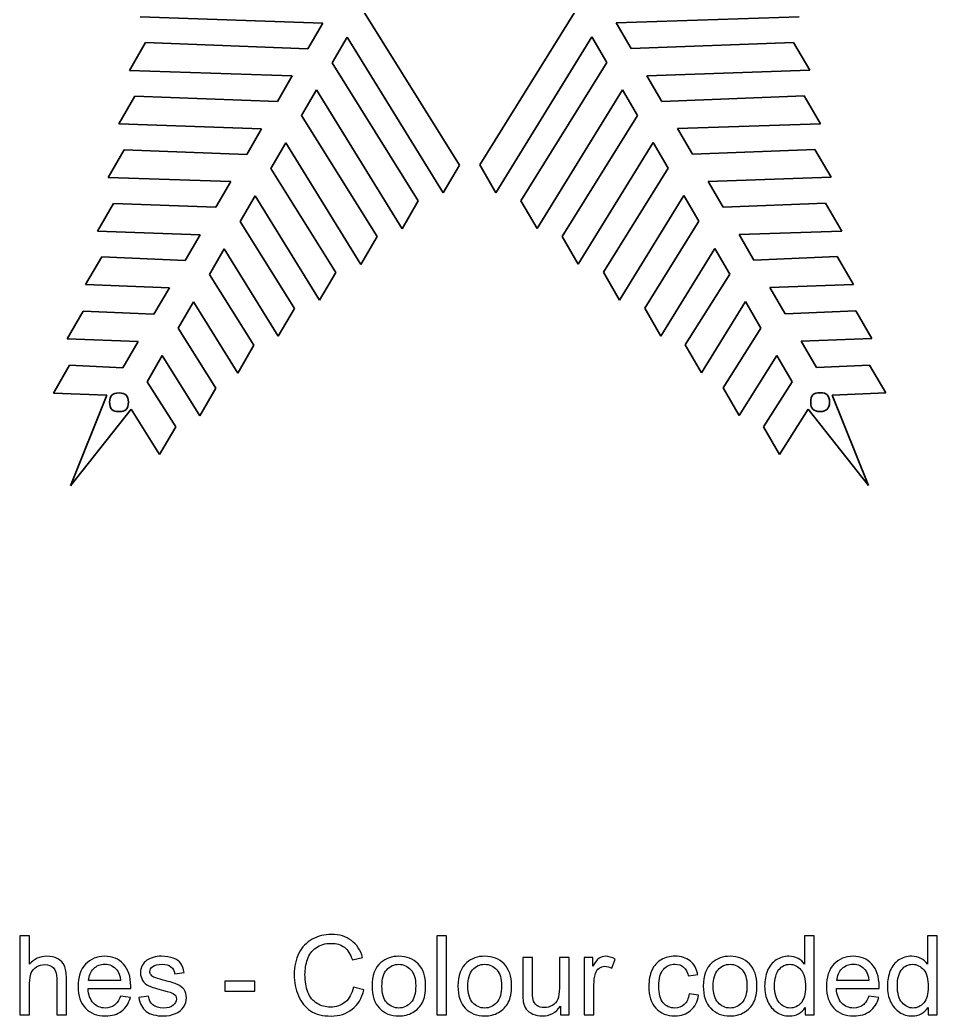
# Model space of a CAD drawing. Header units: centimetres. Extents: x -208 to 206, y -104 to 104.
# Drawn here: x 10.52 to 23.65, y 41.08 to 55.34 of the extents above; entities that cross this region are included whole.
import ezdxf

# ---------------------------------------------------------------- set-up
doc = ezdxf.new("R2010")
doc.units = ezdxf.units.CM
doc.header["$MEASUREMENT"] = 0
doc.layers.add('#Layer 1', color=7, linetype='Continuous')

msp = doc.modelspace()

# ---------------------------------------------------------------- linework, layer by layer
at = {"layer": '#Layer 1', "color": 3, "lineweight": 35}
for points in [[(18.48154, 55.4833), (18.48154, 55.4833), (17.09969, 53.26458), (17.09969, 53.26458)], [(14.85319, 55.29536), (14.85319, 55.29536), (12.23463, 55.38384), (12.23463, 55.38384)], [(15.42529, 55.48061), (15.42529, 55.48061), (16.80714, 53.26189), (16.80714, 53.26189)], [(19.05364, 55.29805), (19.05364, 55.29805), (21.6722, 55.38653), (21.6722, 55.38653)], [(14.85319, 55.29536), (14.85319, 55.29536), (14.63994, 54.928), (14.63994, 54.928)], [(14.85319, 55.29536), (14.85319, 55.29536), (14.63994, 54.928), (14.63994, 54.928)], [(19.05364, 55.29805), (19.05364, 55.29805), (19.26689, 54.93069), (19.26689, 54.93069)], [(19.05364, 55.29805), (19.05364, 55.29805), (19.26689, 54.93069), (19.26689, 54.93069)], [(15.20062, 55.09354), (15.20062, 55.09354), (14.98737, 54.72618), (14.98737, 54.72618)], [(15.20062, 55.09354), (15.20062, 55.09354), (14.98737, 54.72618), (14.98737, 54.72618)], [(15.20062, 55.09354), (15.20062, 55.09354), (16.57598, 52.86362), (16.57598, 52.86362)], [(18.70622, 55.09645), (18.70622, 55.09645), (17.33086, 52.86631), (17.33086, 52.86631)], [(18.70622, 55.09645), (18.70622, 55.09645), (18.91946, 54.72909), (18.91946, 54.72909)], [(18.70622, 55.09645), (18.70622, 55.09645), (18.91946, 54.72909), (18.91946, 54.72909)], [(12.08254, 54.61844), (12.08254, 54.61844), (12.3137, 55.01671), (12.3137, 55.01671)], [(14.63994, 54.928), (14.63994, 54.928), (12.3137, 55.01671), (12.3137, 55.01671)], [(19.26689, 54.93069), (19.26689, 54.93069), (21.59313, 55.01962), (21.59313, 55.01962)], [(21.8243, 54.62135), (21.8243, 54.62135), (21.59313, 55.01962), (21.59313, 55.01962)], [(14.98737, 54.72618), (14.98737, 54.72618), (16.21825, 52.75028), (16.21825, 52.75028)], [(18.91946, 54.72909), (18.91946, 54.72909), (17.68858, 52.75296), (17.68858, 52.75296)], [(14.4146, 54.53981), (14.4146, 54.53981), (12.08254, 54.61844), (12.08254, 54.61844)], [(14.4146, 54.53981), (14.4146, 54.53981), (14.20135, 54.17245), (14.20135, 54.17245)], [(14.4146, 54.53981), (14.4146, 54.53981), (14.20135, 54.17245), (14.20135, 54.17245)], [(19.49223, 54.5425), (19.49223, 54.5425), (21.8243, 54.62135), (21.8243, 54.62135)], [(19.49223, 54.5425), (19.49223, 54.5425), (19.70548, 54.17514), (19.70548, 54.17514)], [(19.49223, 54.5425), (19.49223, 54.5425), (19.70548, 54.17514), (19.70548, 54.17514)], [(19.14481, 54.3409), (19.14481, 54.3409), (17.91975, 52.35469), (17.91975, 52.35469)], [(19.14481, 54.3409), (19.14481, 54.3409), (19.35806, 53.97354), (19.35806, 53.97354)], [(19.14481, 54.3409), (19.14481, 54.3409), (19.35806, 53.97354), (19.35806, 53.97354)], [(11.93022, 53.85213), (11.93022, 53.85213), (12.16138, 54.2504), (12.16138, 54.2504)], [(14.20135, 54.17245), (14.20135, 54.17245), (12.16138, 54.2504), (12.16138, 54.2504)], [(14.76202, 54.33799), (14.76202, 54.33799), (14.54878, 53.97085), (14.54878, 53.97085)], [(14.76202, 54.33799), (14.76202, 54.33799), (14.54878, 53.97085), (14.54878, 53.97085)], [(14.76202, 54.33799), (14.76202, 54.33799), (15.98708, 52.352), (15.98708, 52.352)], [(19.70548, 54.17514), (19.70548, 54.17514), (21.74545, 54.25309), (21.74545, 54.25309)], [(21.97662, 53.85482), (21.97662, 53.85482), (21.74545, 54.25309), (21.74545, 54.25309)], [(14.54878, 53.97085), (14.54878, 53.97085), (15.62823, 52.23799), (15.62823, 52.23799)], [(19.35806, 53.97354), (19.35806, 53.97354), (18.2786, 52.24068), (18.2786, 52.24068)], [(13.97534, 53.78292), (13.97534, 53.78292), (11.93022, 53.85213), (11.93022, 53.85213)], [(13.97534, 53.78292), (13.97534, 53.78292), (13.76209, 53.41556), (13.76209, 53.41556)], [(19.9315, 53.78583), (19.9315, 53.78583), (21.97662, 53.85482), (21.97662, 53.85482)], [(19.9315, 53.78583), (19.9315, 53.78583), (20.14474, 53.41824), (20.14474, 53.41824)], [(14.32276, 53.58132), (14.32276, 53.58132), (14.10951, 53.21396), (14.10951, 53.21396)], [(14.32276, 53.58132), (14.32276, 53.58132), (15.39684, 51.83972), (15.39684, 51.83972)], [(19.58407, 53.584), (19.58407, 53.584), (18.50999, 51.8424), (18.50999, 51.8424)], [(19.58407, 53.584), (19.58407, 53.584), (19.79732, 53.21664), (19.79732, 53.21664)], [(20.14452, 53.41869), (20.14452, 53.41869), (21.89799, 53.48567), (21.89799, 53.48567)], [(22.12916, 53.0874), (22.12916, 53.0874), (21.89799, 53.48567), (21.89799, 53.48567)], [(11.77767, 53.08471), (11.77767, 53.08471), (12.00884, 53.48298), (12.00884, 53.48298)], [(13.76231, 53.416), (13.76231, 53.416), (12.00884, 53.48298), (12.00884, 53.48298)], [(14.10974, 53.2144), (14.10974, 53.2144), (15.03732, 51.72503), (15.03732, 51.72503)], [(16.57598, 52.86362), (16.57598, 52.86362), (16.80714, 53.26189), (16.80714, 53.26189)], [(17.33086, 52.86631), (17.33086, 52.86631), (17.09969, 53.26458), (17.09969, 53.26458)], [(19.7971, 53.21709), (19.7971, 53.21709), (18.86951, 51.72772), (18.86951, 51.72772)], [(13.53473, 53.02535), (13.53473, 53.02535), (11.77767, 53.08471), (11.77767, 53.08471)], [(20.3721, 53.02804), (20.3721, 53.02804), (22.12916, 53.0874), (22.12916, 53.0874)], [(13.53473, 53.02535), (13.53473, 53.02535), (13.32148, 52.65799), (13.32148, 52.65799)], [(20.3721, 53.02804), (20.3721, 53.02804), (20.58535, 52.66068), (20.58535, 52.66068)], [(13.88327, 52.82308), (13.88327, 52.82308), (13.67002, 52.45572), (13.67002, 52.45572)], [(13.88327, 52.82308), (13.88327, 52.82308), (14.80615, 51.32676), (14.80615, 51.32676)], [(20.02356, 52.82576), (20.02356, 52.82576), (19.10068, 51.32944), (19.10068, 51.32944)], [(20.02356, 52.82576), (20.02356, 52.82576), (20.23681, 52.4584), (20.23681, 52.4584)], [(11.6249, 52.31572), (11.6249, 52.31572), (11.85607, 52.71399), (11.85607, 52.71399)], [(13.3226, 52.65799), (13.3226, 52.65799), (11.85607, 52.71399), (11.85607, 52.71399)], [(15.98708, 52.352), (15.98708, 52.352), (16.21825, 52.75028), (16.21825, 52.75028)], [(17.91975, 52.35469), (17.91975, 52.35469), (17.68858, 52.75296), (17.68858, 52.75296)], [(20.58423, 52.66068), (20.58423, 52.66068), (22.05076, 52.71668), (22.05076, 52.71668)], [(22.28193, 52.3184), (22.28193, 52.3184), (22.05076, 52.71668), (22.05076, 52.71668)], [(13.66935, 52.45661), (13.66935, 52.45661), (14.44551, 51.21095), (14.44551, 51.21095)], [(20.23748, 52.45952), (20.23748, 52.45952), (19.46132, 51.21364), (19.46132, 51.21364)], [(13.09502, 52.26599), (13.09502, 52.26599), (11.6249, 52.31572), (11.6249, 52.31572)], [(12.88289, 51.89863), (12.88289, 51.89863), (13.09502, 52.26599), (13.09502, 52.26599)], [(15.39684, 51.83972), (15.39684, 51.83972), (15.62823, 52.23799), (15.62823, 52.23799)], [(18.50999, 51.8424), (18.50999, 51.8424), (18.2786, 52.24068), (18.2786, 52.24068)], [(20.81182, 52.2689), (20.81182, 52.2689), (22.28193, 52.3184), (22.28193, 52.3184)], [(21.02394, 51.90132), (21.02394, 51.90132), (20.81182, 52.2689), (20.81182, 52.2689)], [(13.2283, 51.69815), (13.2283, 51.69815), (13.44199, 52.06461), (13.44199, 52.06461)], [(13.44199, 52.06461), (13.44199, 52.06461), (14.21412, 50.81268), (14.21412, 50.81268)], [(20.46484, 52.0673), (20.46484, 52.0673), (19.69271, 50.81536), (19.69271, 50.81536)], [(20.67854, 51.70084), (20.67854, 51.70084), (20.46484, 52.0673), (20.46484, 52.0673)], [(11.45444, 51.55053), (11.45444, 51.55053), (11.6883, 51.9497), (11.6883, 51.9497)], [(11.6883, 51.9497), (11.6883, 51.9497), (12.88289, 51.89863), (12.88289, 51.89863)], [(22.21854, 51.95239), (22.21854, 51.95239), (21.02394, 51.90132), (21.02394, 51.90132)], [(22.45239, 51.55322), (22.45239, 51.55322), (22.21854, 51.95239), (22.21854, 51.95239)], [(13.8649, 50.68612), (13.8649, 50.68612), (13.2283, 51.69815), (13.2283, 51.69815)], [(14.80615, 51.32676), (14.80615, 51.32676), (15.03732, 51.72503), (15.03732, 51.72503)], [(19.10068, 51.32944), (19.10068, 51.32944), (18.86951, 51.72772), (18.86951, 51.72772)], [(20.04193, 50.68903), (20.04193, 50.68903), (20.67854, 51.70084), (20.67854, 51.70084)], [(12.65508, 51.50685), (12.65508, 51.50685), (11.45444, 51.55053), (11.45444, 51.55053)], [(12.43444, 51.12941), (12.43444, 51.12941), (12.65508, 51.50685), (12.65508, 51.50685)], [(21.25175, 51.50954), (21.25175, 51.50954), (22.45239, 51.55322), (22.45239, 51.55322)], [(21.47239, 51.1321), (21.47239, 51.1321), (21.25175, 51.50954), (21.25175, 51.50954)], [(12.78254, 50.92736), (12.78254, 50.92736), (13.00094, 51.30615), (13.00094, 51.30615)], [(13.00094, 51.30615), (13.00094, 51.30615), (13.63418, 50.28516), (13.63418, 50.28516)], [(14.21412, 50.81268), (14.21412, 50.81268), (14.44551, 51.21095), (14.44551, 51.21095)], [(19.69271, 50.81536), (19.69271, 50.81536), (19.46132, 51.21364), (19.46132, 51.21364)], [(20.9059, 51.30884), (20.9059, 51.30884), (20.27265, 50.28784), (20.27265, 50.28784)], [(21.1243, 50.93005), (21.1243, 50.93005), (20.9059, 51.30884), (20.9059, 51.30884)], [(11.19191, 50.77594), (11.19191, 50.77594), (11.42241, 51.17197), (11.42241, 51.17197)], [(11.42241, 51.17197), (11.42241, 51.17197), (12.43444, 51.12941), (12.43444, 51.12941)], [(22.48442, 51.17466), (22.48442, 51.17466), (21.47239, 51.1321), (21.47239, 51.1321)], [(22.71492, 50.77863), (22.71492, 50.77863), (22.48442, 51.17466), (22.48442, 51.17466)], [(13.32148, 50.06944), (13.32148, 50.06944), (12.78254, 50.92736), (12.78254, 50.92736)], [(20.58535, 50.07213), (20.58535, 50.07213), (21.1243, 50.93005), (21.1243, 50.93005)], [(12.2073, 50.73652), (12.2073, 50.73652), (11.19191, 50.77594), (11.19191, 50.77594)], [(21.69953, 50.7392), (21.69953, 50.7392), (22.71492, 50.77863), (22.71492, 50.77863)], [(11.98778, 50.35975), (11.98778, 50.35975), (12.2073, 50.73652), (12.2073, 50.73652)], [(13.63418, 50.28516), (13.63418, 50.28516), (13.8649, 50.68612), (13.8649, 50.68612)], [(20.27265, 50.28784), (20.27265, 50.28784), (20.04193, 50.68903), (20.04193, 50.68903)], [(21.91905, 50.36244), (21.91905, 50.36244), (21.69953, 50.7392), (21.69953, 50.7392)], [(12.33566, 50.1577), (12.33566, 50.1577), (12.55406, 50.53536), (12.55406, 50.53536)], [(12.55406, 50.53536), (12.55406, 50.53536), (13.09188, 49.67296), (13.09188, 49.67296)], [(21.35278, 50.53805), (21.35278, 50.53805), (20.81495, 49.67565), (20.81495, 49.67565)], [(21.57118, 50.16061), (21.57118, 50.16061), (21.35278, 50.53805), (21.35278, 50.53805)], [(10.99479, 49.99911), (10.99479, 49.99911), (11.22574, 50.39671), (11.22574, 50.39671)], [(11.22574, 50.39671), (11.22574, 50.39671), (11.98778, 50.35975), (11.98778, 50.35975)], [(22.6811, 50.3994), (22.6811, 50.3994), (21.91905, 50.36244), (21.91905, 50.36244)], [(22.91182, 50.0018), (22.91182, 50.0018), (22.6811, 50.3994), (22.6811, 50.3994)], [(12.7458, 49.51437), (12.7458, 49.51437), (12.33566, 50.1577), (12.33566, 50.1577)], [(13.09188, 49.67296), (13.09188, 49.67296), (13.32148, 50.06944), (13.32148, 50.06944)], [(20.81495, 49.67565), (20.81495, 49.67565), (20.58535, 50.07213), (20.58535, 50.07213)], [(21.16103, 49.51706), (21.16103, 49.51706), (21.57118, 50.16061), (21.57118, 50.16061)], [(11.76065, 49.96685), (11.76065, 49.96685), (10.99479, 49.99911), (10.99479, 49.99911)], [(11.2403, 48.67146), (11.2403, 48.67146), (11.76065, 49.96685), (11.76065, 49.96685)], [(22.14618, 49.96954), (22.14618, 49.96954), (22.91182, 50.0018), (22.91182, 50.0018)], [(22.66654, 48.67415), (22.66654, 48.67415), (22.14618, 49.96954), (22.14618, 49.96954)], [(11.2403, 48.67146), (11.2403, 48.67146), (12.10718, 49.7657), (12.10718, 49.7657)], [(12.10718, 49.7657), (12.10718, 49.7657), (12.51508, 49.11677), (12.51508, 49.11677)], [(21.79966, 49.76839), (21.79966, 49.76839), (21.39175, 49.11946), (21.39175, 49.11946)], [(22.66654, 48.67415), (22.66654, 48.67415), (21.79966, 49.76839), (21.79966, 49.76839)], [(12.51508, 49.11677), (12.51508, 49.11677), (12.7458, 49.51437), (12.7458, 49.51437)], [(21.39175, 49.11946), (21.39175, 49.11946), (21.16103, 49.51706), (21.16103, 49.51706)]]:
    msp.add_open_spline(points, degree=3, dxfattribs=at)
for points in [[(12.06798, 49.86628), (12.06798, 49.96103), (12.02878, 50.00023), (11.93402, 50.00023), (11.93402, 50.00023), (11.83927, 50.00023), (11.80007, 49.96103), (11.80007, 49.86628), (11.80007, 49.86628), (11.80007, 49.77152), (11.83927, 49.73232), (11.93402, 49.73232), (11.93402, 49.73232), (12.02878, 49.73232), (12.06798, 49.77152), (12.06798, 49.86628)], [(22.10698, 49.86896), (22.10698, 49.96372), (22.06756, 50.00292), (21.97281, 50.00292), (21.97281, 50.00292), (21.87806, 50.00292), (21.83886, 49.96372), (21.83886, 49.86896), (21.83886, 49.86896), (21.83886, 49.77421), (21.87806, 49.73501), (21.97281, 49.73501), (21.97281, 49.73501), (22.06756, 49.73501), (22.10698, 49.77421), (22.10698, 49.86896)]]:
    msp.add_open_spline(points, degree=3, knots=[0, 0, 0, 0, 0.2, 0.2, 0.2, 0.2, 0.4, 0.4, 0.4, 0.4, 0.6, 0.6, 0.6, 0.6, 1, 1, 1, 1], dxfattribs=at)
at = {"layer": '#Layer 1', "color": 8}
for points, knots in [([(10.51517, 41.09748), (10.51517, 41.09748), (10.51517, 42.22899), (10.51517, 42.22899), (10.51517, 42.22899), (10.51517, 42.22899), (10.65424, 42.22899), (10.65424, 42.22899), (10.65424, 42.22899), (10.65424, 42.22899), (10.65424, 41.82179), (10.65424, 41.82179), (10.65424, 41.82179), (10.71877, 41.89739), (10.80016, 41.93505), (10.89866, 41.93505), (10.89866, 41.93505), (10.95898, 41.93505), (11.01139, 41.9232), (11.05617, 41.89923), (11.05617, 41.89923), (11.10068, 41.87526), (11.13255, 41.84234), (11.15178, 41.8002), (11.15178, 41.8002), (11.171, 41.75805), (11.18049, 41.69668), (11.18049, 41.61662), (11.18049, 41.61662), (11.18049, 41.61662), (11.18049, 41.09748), (11.18049, 41.09748), (11.18049, 41.09748), (11.18049, 41.09748), (11.04142, 41.09748), (11.04142, 41.09748), (11.04142, 41.09748), (11.04142, 41.09748), (11.04142, 41.61609), (11.04142, 41.61609), (11.04142, 41.61609), (11.04142, 41.68536), (11.0264, 41.73593), (10.99664, 41.76754), (10.99664, 41.76754), (10.96662, 41.79914), (10.92447, 41.81495), (10.86969, 41.81495), (10.86969, 41.81495), (10.82886, 41.81495), (10.79041, 41.80441), (10.75433, 41.78308), (10.75433, 41.78308), (10.71824, 41.76174), (10.69269, 41.73277), (10.67715, 41.69616), (10.67715, 41.69616), (10.66188, 41.65981), (10.65424, 41.6095), (10.65424, 41.54524), (10.65424, 41.54524), (10.65424, 41.54524), (10.65424, 41.09748), (10.65424, 41.09748), (10.65424, 41.09748), (10.65424, 41.09748), (10.51517, 41.09748), (10.51517, 41.09748)], [0, 0, 0, 0, 0.05555556, 0.05555556, 0.05555556, 0.05555556, 0.11111111, 0.11111111, 0.11111111, 0.11111111, 0.16666667, 0.16666667, 0.16666667, 0.16666667, 0.22222222, 0.22222222, 0.22222222, 0.22222222, 0.27777778, 0.27777778, 0.27777778, 0.27777778, 0.33333333, 0.33333333, 0.33333333, 0.33333333, 0.38888889, 0.38888889, 0.38888889, 0.38888889, 0.44444444, 0.44444444, 0.44444444, 0.44444444, 0.5, 0.5, 0.5, 0.5, 0.55555556, 0.55555556, 0.55555556, 0.55555556, 0.61111111, 0.61111111, 0.61111111, 0.61111111, 0.66666667, 0.66666667, 0.66666667, 0.66666667, 0.72222222, 0.72222222, 0.72222222, 0.72222222, 0.77777778, 0.77777778, 0.77777778, 0.77777778, 0.83333333, 0.83333333, 0.83333333, 0.83333333, 0.88888889, 0.88888889, 0.88888889, 0.88888889, 1, 1, 1, 1]), ([(15.29091, 41.4944), (15.29091, 41.4944), (15.44104, 41.45648), (15.44104, 41.45648), (15.44104, 41.45648), (15.4097, 41.33347), (15.35333, 41.23997), (15.27194, 41.17544), (15.27194, 41.17544), (15.19056, 41.11091), (15.091, 41.07852), (14.97326, 41.07852), (14.97326, 41.07852), (14.85158, 41.07852), (14.75255, 41.10327), (14.67616, 41.15305), (14.67616, 41.15305), (14.59978, 41.20257), (14.54184, 41.27448), (14.50206, 41.3685), (14.50206, 41.3685), (14.46229, 41.4628), (14.44228, 41.56367), (14.44228, 41.67166), (14.44228, 41.67166), (14.44228, 41.7894), (14.46466, 41.89212), (14.5097, 41.97983), (14.5097, 41.97983), (14.55474, 42.06753), (14.61875, 42.13417), (14.70171, 42.17974), (14.70171, 42.17974), (14.78468, 42.2253), (14.87607, 42.24795), (14.97563, 42.24795), (14.97563, 42.24795), (15.08889, 42.24795), (15.18397, 42.21924), (15.26088, 42.16156), (15.26088, 42.16156), (15.33805, 42.10388), (15.39178, 42.02302), (15.42207, 41.91872), (15.42207, 41.91872), (15.42207, 41.91872), (15.2751, 41.88395), (15.2751, 41.88395), (15.2751, 41.88395), (15.24903, 41.96613), (15.21084, 42.02618), (15.16106, 42.06358), (15.16106, 42.06358), (15.11128, 42.10125), (15.04859, 42.11995), (14.973, 42.11995), (14.973, 42.11995), (14.88635, 42.11995), (14.81365, 42.09914), (14.75544, 42.05752), (14.75544, 42.05752), (14.69723, 42.01591), (14.65615, 41.95981), (14.6327, 41.88975), (14.6327, 41.88975), (14.609, 41.81942), (14.59715, 41.74699), (14.59715, 41.67245), (14.59715, 41.67245), (14.59715, 41.57632), (14.61111, 41.4923), (14.63903, 41.42066), (14.63903, 41.42066), (14.66694, 41.34875), (14.7104, 41.29528), (14.7694, 41.25973), (14.7694, 41.25973), (14.8284, 41.22417), (14.89214, 41.20652), (14.96088, 41.20652), (14.96088, 41.20652), (15.04464, 41.20652), (15.11523, 41.23075), (15.17317, 41.27895), (15.17317, 41.27895), (15.23112, 41.32742), (15.27036, 41.39906), (15.29091, 41.4944)], [0, 0, 0, 0, 0.04347826, 0.04347826, 0.04347826, 0.04347826, 0.08695652, 0.08695652, 0.08695652, 0.08695652, 0.13043478, 0.13043478, 0.13043478, 0.13043478, 0.17391304, 0.17391304, 0.17391304, 0.17391304, 0.2173913, 0.2173913, 0.2173913, 0.2173913, 0.26086957, 0.26086957, 0.26086957, 0.26086957, 0.30434783, 0.30434783, 0.30434783, 0.30434783, 0.34782609, 0.34782609, 0.34782609, 0.34782609, 0.39130435, 0.39130435, 0.39130435, 0.39130435, 0.43478261, 0.43478261, 0.43478261, 0.43478261, 0.47826087, 0.47826087, 0.47826087, 0.47826087, 0.52173913, 0.52173913, 0.52173913, 0.52173913, 0.56521739, 0.56521739, 0.56521739, 0.56521739, 0.60869565, 0.60869565, 0.60869565, 0.60869565, 0.65217391, 0.65217391, 0.65217391, 0.65217391, 0.69565217, 0.69565217, 0.69565217, 0.69565217, 0.73913043, 0.73913043, 0.73913043, 0.73913043, 0.7826087, 0.7826087, 0.7826087, 0.7826087, 0.82608696, 0.82608696, 0.82608696, 0.82608696, 0.86956522, 0.86956522, 0.86956522, 0.86956522, 0.91304348, 0.91304348, 0.91304348, 0.91304348, 1, 1, 1, 1]), ([(16.48457, 41.09748), (16.48457, 41.09748), (16.48457, 42.22899), (16.48457, 42.22899), (16.48457, 42.22899), (16.48457, 42.22899), (16.62364, 42.22899), (16.62364, 42.22899), (16.62364, 42.22899), (16.62364, 42.22899), (16.62364, 41.09748), (16.62364, 41.09748), (16.62364, 41.09748), (16.62364, 41.09748), (16.48457, 41.09748), (16.48457, 41.09748)], [0, 0, 0, 0, 0.2, 0.2, 0.2, 0.2, 0.4, 0.4, 0.4, 0.4, 0.6, 0.6, 0.6, 0.6, 1, 1, 1, 1]), ([(21.76047, 41.09748), (21.76047, 41.09748), (21.76047, 41.20152), (21.76047, 41.20152), (21.76047, 41.20152), (21.70858, 41.12066), (21.6322, 41.0801), (21.53132, 41.0801), (21.53132, 41.0801), (21.466, 41.0801), (21.40595, 41.09801), (21.35143, 41.13409), (21.35143, 41.13409), (21.29664, 41.16991), (21.25424, 41.22022), (21.22395, 41.28448), (21.22395, 41.28448), (21.19392, 41.34901), (21.17891, 41.42303), (21.17891, 41.50678), (21.17891, 41.50678), (21.17891, 41.58843), (21.19261, 41.66244), (21.21974, 41.72908), (21.21974, 41.72908), (21.24713, 41.79545), (21.28795, 41.84655), (21.34247, 41.88185), (21.34247, 41.88185), (21.39673, 41.9174), (21.45784, 41.93505), (21.525, 41.93505), (21.525, 41.93505), (21.57452, 41.93505), (21.6185, 41.92451), (21.65696, 41.90371), (21.65696, 41.90371), (21.69541, 41.8829), (21.72675, 41.85551), (21.75099, 41.82206), (21.75099, 41.82206), (21.75099, 41.82206), (21.75099, 42.22899), (21.75099, 42.22899), (21.75099, 42.22899), (21.75099, 42.22899), (21.89005, 42.22899), (21.89005, 42.22899), (21.89005, 42.22899), (21.89005, 42.22899), (21.89005, 41.09748), (21.89005, 41.09748), (21.89005, 41.09748), (21.89005, 41.09748), (21.76047, 41.09748), (21.76047, 41.09748)], [0, 0, 0, 0, 0.06666667, 0.06666667, 0.06666667, 0.06666667, 0.13333333, 0.13333333, 0.13333333, 0.13333333, 0.2, 0.2, 0.2, 0.2, 0.26666667, 0.26666667, 0.26666667, 0.26666667, 0.33333333, 0.33333333, 0.33333333, 0.33333333, 0.4, 0.4, 0.4, 0.4, 0.46666667, 0.46666667, 0.46666667, 0.46666667, 0.53333333, 0.53333333, 0.53333333, 0.53333333, 0.6, 0.6, 0.6, 0.6, 0.66666667, 0.66666667, 0.66666667, 0.66666667, 0.73333333, 0.73333333, 0.73333333, 0.73333333, 0.8, 0.8, 0.8, 0.8, 0.86666667, 0.86666667, 0.86666667, 0.86666667, 1, 1, 1, 1]), ([(23.51831, 41.09748), (23.51831, 41.09748), (23.51831, 41.20152), (23.51831, 41.20152), (23.51831, 41.20152), (23.46642, 41.12066), (23.39004, 41.0801), (23.28916, 41.0801), (23.28916, 41.0801), (23.22384, 41.0801), (23.16379, 41.09801), (23.10927, 41.13409), (23.10927, 41.13409), (23.05448, 41.16991), (23.01208, 41.22022), (22.98179, 41.28448), (22.98179, 41.28448), (22.95176, 41.34901), (22.93675, 41.42303), (22.93675, 41.50678), (22.93675, 41.50678), (22.93675, 41.58843), (22.95045, 41.66244), (22.97758, 41.72908), (22.97758, 41.72908), (23.00497, 41.79545), (23.04579, 41.84655), (23.10031, 41.88185), (23.10031, 41.88185), (23.15457, 41.9174), (23.21568, 41.93505), (23.28284, 41.93505), (23.28284, 41.93505), (23.33236, 41.93505), (23.37634, 41.92451), (23.4148, 41.90371), (23.4148, 41.90371), (23.45325, 41.8829), (23.48459, 41.85551), (23.50883, 41.82206), (23.50883, 41.82206), (23.50883, 41.82206), (23.50883, 42.22899), (23.50883, 42.22899), (23.50883, 42.22899), (23.50883, 42.22899), (23.64789, 42.22899), (23.64789, 42.22899), (23.64789, 42.22899), (23.64789, 42.22899), (23.64789, 41.09748), (23.64789, 41.09748), (23.64789, 41.09748), (23.64789, 41.09748), (23.51831, 41.09748), (23.51831, 41.09748)], [0, 0, 0, 0, 0.06666667, 0.06666667, 0.06666667, 0.06666667, 0.13333333, 0.13333333, 0.13333333, 0.13333333, 0.2, 0.2, 0.2, 0.2, 0.26666667, 0.26666667, 0.26666667, 0.26666667, 0.33333333, 0.33333333, 0.33333333, 0.33333333, 0.4, 0.4, 0.4, 0.4, 0.46666667, 0.46666667, 0.46666667, 0.46666667, 0.53333333, 0.53333333, 0.53333333, 0.53333333, 0.6, 0.6, 0.6, 0.6, 0.66666667, 0.66666667, 0.66666667, 0.66666667, 0.73333333, 0.73333333, 0.73333333, 0.73333333, 0.8, 0.8, 0.8, 0.8, 0.86666667, 0.86666667, 0.86666667, 0.86666667, 1, 1, 1, 1]), ([(11.95352, 41.36297), (11.95352, 41.36297), (12.09733, 41.34401), (12.09733, 41.34401), (12.09733, 41.34401), (12.07495, 41.26052), (12.03307, 41.19546), (11.97196, 41.14937), (11.97196, 41.14937), (11.91086, 41.10327), (11.83289, 41.0801), (11.73781, 41.0801), (11.73781, 41.0801), (11.61823, 41.0801), (11.52341, 41.11697), (11.45335, 41.19072), (11.45335, 41.19072), (11.38329, 41.2642), (11.34826, 41.36771), (11.34826, 41.50073), (11.34826, 41.50073), (11.34826, 41.63821), (11.38356, 41.74515), (11.45441, 41.821), (11.45441, 41.821), (11.52526, 41.89712), (11.61718, 41.93505), (11.73017, 41.93505), (11.73017, 41.93505), (11.83948, 41.93505), (11.92877, 41.89791), (11.99804, 41.82337), (11.99804, 41.82337), (12.06731, 41.74884), (12.10207, 41.64401), (12.10207, 41.50889), (12.10207, 41.50889), (12.10207, 41.50073), (12.10181, 41.48835), (12.10128, 41.47202), (12.10128, 41.47202), (12.10128, 41.47202), (11.49049, 41.47202), (11.49049, 41.47202), (11.49049, 41.47202), (11.49576, 41.3822), (11.52104, 41.31319), (11.56687, 41.26552), (11.56687, 41.26552), (11.61244, 41.21785), (11.66959, 41.19388), (11.73781, 41.19388), (11.73781, 41.19388), (11.78864, 41.19388), (11.8321, 41.20731), (11.86792, 41.23418), (11.86792, 41.23418), (11.90401, 41.26104), (11.93245, 41.30398), (11.95352, 41.36297)], [0, 0, 0, 0, 0.0625, 0.0625, 0.0625, 0.0625, 0.125, 0.125, 0.125, 0.125, 0.1875, 0.1875, 0.1875, 0.1875, 0.25, 0.25, 0.25, 0.25, 0.3125, 0.3125, 0.3125, 0.3125, 0.375, 0.375, 0.375, 0.375, 0.4375, 0.4375, 0.4375, 0.4375, 0.5, 0.5, 0.5, 0.5, 0.5625, 0.5625, 0.5625, 0.5625, 0.625, 0.625, 0.625, 0.625, 0.6875, 0.6875, 0.6875, 0.6875, 0.75, 0.75, 0.75, 0.75, 0.8125, 0.8125, 0.8125, 0.8125, 0.875, 0.875, 0.875, 0.875, 1, 1, 1, 1]), ([(12.2177, 41.34243), (12.2177, 41.34243), (12.35519, 41.36455), (12.35519, 41.36455), (12.35519, 41.36455), (12.36283, 41.30951), (12.38442, 41.26736), (12.41972, 41.23787), (12.41972, 41.23787), (12.45501, 41.20863), (12.50453, 41.19388), (12.56774, 41.19388), (12.56774, 41.19388), (12.63174, 41.19388), (12.67915, 41.20679), (12.71023, 41.23286), (12.71023, 41.23286), (12.74105, 41.25867), (12.75659, 41.28923), (12.75659, 41.32426), (12.75659, 41.32426), (12.75659, 41.3556), (12.74263, 41.38036), (12.71497, 41.39827), (12.71497, 41.39827), (12.69548, 41.41065), (12.64807, 41.42619), (12.57275, 41.44541), (12.57275, 41.44541), (12.47108, 41.47096), (12.40075, 41.49309), (12.36125, 41.51179), (12.36125, 41.51179), (12.322, 41.53075), (12.29224, 41.55656), (12.27196, 41.58975), (12.27196, 41.58975), (12.25168, 41.62267), (12.2414, 41.65928), (12.2414, 41.69932), (12.2414, 41.69932), (12.2414, 41.73593), (12.24983, 41.76964), (12.26643, 41.80072), (12.26643, 41.80072), (12.28328, 41.8318), (12.30593, 41.85761), (12.33464, 41.87816), (12.33464, 41.87816), (12.35624, 41.89396), (12.38574, 41.90739), (12.42288, 41.91846), (12.42288, 41.91846), (12.46028, 41.92952), (12.50005, 41.93505), (12.54272, 41.93505), (12.54272, 41.93505), (12.60699, 41.93505), (12.66335, 41.92583), (12.71181, 41.90713), (12.71181, 41.90713), (12.76054, 41.88869), (12.79636, 41.86341), (12.81954, 41.8318), (12.81954, 41.8318), (12.84245, 41.79993), (12.85852, 41.75753), (12.86721, 41.70432), (12.86721, 41.70432), (12.86721, 41.70432), (12.7313, 41.68536), (12.7313, 41.68536), (12.7313, 41.68536), (12.72525, 41.72803), (12.70734, 41.76148), (12.67784, 41.78545), (12.67784, 41.78545), (12.64834, 41.80941), (12.60672, 41.82127), (12.55273, 41.82127), (12.55273, 41.82127), (12.48925, 41.82127), (12.44369, 41.81073), (12.41656, 41.78966), (12.41656, 41.78966), (12.38943, 41.76859), (12.37573, 41.74383), (12.37573, 41.71565), (12.37573, 41.71565), (12.37573, 41.69774), (12.38126, 41.68141), (12.39259, 41.66692), (12.39259, 41.66692), (12.40391, 41.65217), (12.42156, 41.63979), (12.44579, 41.63005), (12.44579, 41.63005), (12.45975, 41.62478), (12.50031, 41.61293), (12.56827, 41.59449), (12.56827, 41.59449), (12.66625, 41.56842), (12.73473, 41.54682), (12.77371, 41.53022), (12.77371, 41.53022), (12.81269, 41.51363), (12.84324, 41.48914), (12.86537, 41.45753), (12.86537, 41.45753), (12.88776, 41.42566), (12.89882, 41.38615), (12.89882, 41.33874), (12.89882, 41.33874), (12.89882, 41.29265), (12.88539, 41.24919), (12.85826, 41.20837), (12.85826, 41.20837), (12.83113, 41.16754), (12.79215, 41.13593), (12.74131, 41.11355), (12.74131, 41.11355), (12.69022, 41.09116), (12.63253, 41.0801), (12.56827, 41.0801), (12.56827, 41.0801), (12.46186, 41.0801), (12.38047, 41.10222), (12.32463, 41.14621), (12.32463, 41.14621), (12.2688, 41.19046), (12.23324, 41.25578), (12.2177, 41.34243)], [0, 0, 0, 0, 0.02941176, 0.02941176, 0.02941176, 0.02941176, 0.05882353, 0.05882353, 0.05882353, 0.05882353, 0.08823529, 0.08823529, 0.08823529, 0.08823529, 0.11764706, 0.11764706, 0.11764706, 0.11764706, 0.14705882, 0.14705882, 0.14705882, 0.14705882, 0.17647059, 0.17647059, 0.17647059, 0.17647059, 0.20588235, 0.20588235, 0.20588235, 0.20588235, 0.23529412, 0.23529412, 0.23529412, 0.23529412, 0.26470588, 0.26470588, 0.26470588, 0.26470588, 0.29411765, 0.29411765, 0.29411765, 0.29411765, 0.32352941, 0.32352941, 0.32352941, 0.32352941, 0.35294118, 0.35294118, 0.35294118, 0.35294118, 0.38235294, 0.38235294, 0.38235294, 0.38235294, 0.41176471, 0.41176471, 0.41176471, 0.41176471, 0.44117647, 0.44117647, 0.44117647, 0.44117647, 0.47058824, 0.47058824, 0.47058824, 0.47058824, 0.5, 0.5, 0.5, 0.5, 0.52941176, 0.52941176, 0.52941176, 0.52941176, 0.55882353, 0.55882353, 0.55882353, 0.55882353, 0.58823529, 0.58823529, 0.58823529, 0.58823529, 0.61764706, 0.61764706, 0.61764706, 0.61764706, 0.64705882, 0.64705882, 0.64705882, 0.64705882, 0.67647059, 0.67647059, 0.67647059, 0.67647059, 0.70588235, 0.70588235, 0.70588235, 0.70588235, 0.73529412, 0.73529412, 0.73529412, 0.73529412, 0.76470588, 0.76470588, 0.76470588, 0.76470588, 0.79411765, 0.79411765, 0.79411765, 0.79411765, 0.82352941, 0.82352941, 0.82352941, 0.82352941, 0.85294118, 0.85294118, 0.85294118, 0.85294118, 0.88235294, 0.88235294, 0.88235294, 0.88235294, 0.91176471, 0.91176471, 0.91176471, 0.91176471, 0.94117647, 0.94117647, 0.94117647, 0.94117647, 1, 1, 1, 1]), ([(15.55666, 41.50757), (15.55666, 41.65902), (15.5988, 41.77122), (15.68335, 41.84418), (15.68335, 41.84418), (15.75367, 41.90476), (15.8398, 41.93505), (15.94121, 41.93505), (15.94121, 41.93505), (16.05367, 41.93505), (16.14586, 41.89818), (16.2175, 41.82443), (16.2175, 41.82443), (16.28888, 41.75094), (16.3247, 41.64901), (16.3247, 41.51916), (16.3247, 41.51916), (16.3247, 41.41381), (16.30889, 41.3311), (16.27729, 41.27079), (16.27729, 41.27079), (16.24568, 41.21047), (16.19959, 41.16359), (16.13901, 41.13014), (16.13901, 41.13014), (16.07869, 41.09669), (16.01258, 41.0801), (15.94121, 41.0801), (15.94121, 41.0801), (15.82637, 41.0801), (15.73366, 41.11671), (15.66281, 41.19019), (15.66281, 41.19019), (15.59195, 41.26368), (15.55666, 41.36956), (15.55666, 41.50757)], [0, 0, 0, 0, 0.1, 0.1, 0.1, 0.1, 0.2, 0.2, 0.2, 0.2, 0.3, 0.3, 0.3, 0.3, 0.4, 0.4, 0.4, 0.4, 0.5, 0.5, 0.5, 0.5, 0.6, 0.6, 0.6, 0.6, 0.7, 0.7, 0.7, 0.7, 0.8, 0.8, 0.8, 0.8, 1, 1, 1, 1]), ([(16.78667, 41.50757), (16.78667, 41.65902), (16.82881, 41.77122), (16.91336, 41.84418), (16.91336, 41.84418), (16.98368, 41.90476), (17.06981, 41.93505), (17.17122, 41.93505), (17.17122, 41.93505), (17.28368, 41.93505), (17.37587, 41.89818), (17.44751, 41.82443), (17.44751, 41.82443), (17.51889, 41.75094), (17.55471, 41.64901), (17.55471, 41.51916), (17.55471, 41.51916), (17.55471, 41.41381), (17.5389, 41.3311), (17.5073, 41.27079), (17.5073, 41.27079), (17.47569, 41.21047), (17.4296, 41.16359), (17.36902, 41.13014), (17.36902, 41.13014), (17.3087, 41.09669), (17.24259, 41.0801), (17.17122, 41.0801), (17.17122, 41.0801), (17.05638, 41.0801), (16.96367, 41.11671), (16.89282, 41.19019), (16.89282, 41.19019), (16.82196, 41.26368), (16.78667, 41.36956), (16.78667, 41.50757)], [0, 0, 0, 0, 0.1, 0.1, 0.1, 0.1, 0.2, 0.2, 0.2, 0.2, 0.3, 0.3, 0.3, 0.3, 0.4, 0.4, 0.4, 0.4, 0.5, 0.5, 0.5, 0.5, 0.6, 0.6, 0.6, 0.6, 0.7, 0.7, 0.7, 0.7, 0.8, 0.8, 0.8, 0.8, 1, 1, 1, 1]), ([(18.59508, 41.09748), (18.59508, 41.09748), (18.59508, 41.91767), (18.59508, 41.91767), (18.59508, 41.91767), (18.59508, 41.91767), (18.71993, 41.91767), (18.71993, 41.91767), (18.71993, 41.91767), (18.71993, 41.91767), (18.71993, 41.79203), (18.71993, 41.79203), (18.71993, 41.79203), (18.7518, 41.85024), (18.7813, 41.88869), (18.80842, 41.90713), (18.80842, 41.90713), (18.83555, 41.92583), (18.86532, 41.93505), (18.89771, 41.93505), (18.89771, 41.93505), (18.94459, 41.93505), (18.99227, 41.9203), (19.04073, 41.89106), (19.04073, 41.89106), (19.04073, 41.89106), (18.99121, 41.76279), (18.99121, 41.76279), (18.99121, 41.76279), (18.9575, 41.78176), (18.92379, 41.79124), (18.89007, 41.79124), (18.89007, 41.79124), (18.85978, 41.79124), (18.83266, 41.78202), (18.80869, 41.76385), (18.80869, 41.76385), (18.78472, 41.74567), (18.7676, 41.72039), (18.75733, 41.68799), (18.75733, 41.68799), (18.74179, 41.63874), (18.73415, 41.58475), (18.73415, 41.52601), (18.73415, 41.52601), (18.73415, 41.52601), (18.73415, 41.09748), (18.73415, 41.09748), (18.73415, 41.09748), (18.73415, 41.09748), (18.59508, 41.09748), (18.59508, 41.09748)], [0, 0, 0, 0, 0.07142857, 0.07142857, 0.07142857, 0.07142857, 0.14285714, 0.14285714, 0.14285714, 0.14285714, 0.21428571, 0.21428571, 0.21428571, 0.21428571, 0.28571429, 0.28571429, 0.28571429, 0.28571429, 0.35714286, 0.35714286, 0.35714286, 0.35714286, 0.42857143, 0.42857143, 0.42857143, 0.42857143, 0.5, 0.5, 0.5, 0.5, 0.57142857, 0.57142857, 0.57142857, 0.57142857, 0.64285714, 0.64285714, 0.64285714, 0.64285714, 0.71428571, 0.71428571, 0.71428571, 0.71428571, 0.78571429, 0.78571429, 0.78571429, 0.78571429, 0.85714286, 0.85714286, 0.85714286, 0.85714286, 1, 1, 1, 1]), ([(20.09771, 41.39774), (20.09771, 41.39774), (20.23362, 41.37878), (20.23362, 41.37878), (20.23362, 41.37878), (20.2186, 41.28527), (20.18068, 41.21232), (20.11931, 41.15938), (20.11931, 41.15938), (20.05794, 41.10644), (19.98235, 41.0801), (19.89306, 41.0801), (19.89306, 41.0801), (19.78112, 41.0801), (19.69104, 41.11671), (19.62309, 41.18993), (19.62309, 41.18993), (19.55487, 41.26315), (19.52089, 41.36798), (19.52089, 41.50441), (19.52089, 41.50441), (19.52089, 41.59291), (19.53564, 41.67008), (19.56488, 41.73646), (19.56488, 41.73646), (19.59411, 41.80257), (19.63863, 41.85235), (19.69868, 41.88527), (19.69868, 41.88527), (19.75847, 41.91846), (19.82352, 41.93505), (19.89411, 41.93505), (19.89411, 41.93505), (19.98287, 41.93505), (20.05583, 41.91266), (20.1122, 41.86762), (20.1122, 41.86762), (20.16882, 41.82258), (20.20517, 41.75858), (20.22097, 41.67588), (20.22097, 41.67588), (20.22097, 41.67588), (20.08665, 41.65533), (20.08665, 41.65533), (20.08665, 41.65533), (20.07374, 41.71038), (20.05109, 41.75173), (20.01817, 41.77965), (20.01817, 41.77965), (19.98551, 41.80731), (19.946, 41.82127), (19.89964, 41.82127), (19.89964, 41.82127), (19.82958, 41.82127), (19.77269, 41.79624), (19.7287, 41.7462), (19.7287, 41.7462), (19.68498, 41.69589), (19.66312, 41.61688), (19.66312, 41.50836), (19.66312, 41.50836), (19.66312, 41.39827), (19.68419, 41.31846), (19.72633, 41.26868), (19.72633, 41.26868), (19.76874, 41.2189), (19.82379, 41.19388), (19.89148, 41.19388), (19.89148, 41.19388), (19.94626, 41.19388), (19.99183, 41.21047), (20.02818, 41.24392), (20.02818, 41.24392), (20.06479, 41.27711), (20.08796, 41.32847), (20.09771, 41.39774)], [0, 0, 0, 0, 0.05, 0.05, 0.05, 0.05, 0.1, 0.1, 0.1, 0.1, 0.15, 0.15, 0.15, 0.15, 0.2, 0.2, 0.2, 0.2, 0.25, 0.25, 0.25, 0.25, 0.3, 0.3, 0.3, 0.3, 0.35, 0.35, 0.35, 0.35, 0.4, 0.4, 0.4, 0.4, 0.45, 0.45, 0.45, 0.45, 0.5, 0.5, 0.5, 0.5, 0.55, 0.55, 0.55, 0.55, 0.6, 0.6, 0.6, 0.6, 0.65, 0.65, 0.65, 0.65, 0.7, 0.7, 0.7, 0.7, 0.75, 0.75, 0.75, 0.75, 0.8, 0.8, 0.8, 0.8, 0.85, 0.85, 0.85, 0.85, 0.9, 0.9, 0.9, 0.9, 1, 1, 1, 1]), ([(20.29999, 41.50757), (20.29999, 41.65902), (20.34213, 41.77122), (20.42668, 41.84418), (20.42668, 41.84418), (20.497, 41.90476), (20.58313, 41.93505), (20.68454, 41.93505), (20.68454, 41.93505), (20.797, 41.93505), (20.88919, 41.89818), (20.96083, 41.82443), (20.96083, 41.82443), (21.03221, 41.75094), (21.06803, 41.64901), (21.06803, 41.51916), (21.06803, 41.51916), (21.06803, 41.41381), (21.05222, 41.3311), (21.02062, 41.27079), (21.02062, 41.27079), (20.98901, 41.21047), (20.94292, 41.16359), (20.88234, 41.13014), (20.88234, 41.13014), (20.82202, 41.09669), (20.75591, 41.0801), (20.68454, 41.0801), (20.68454, 41.0801), (20.5697, 41.0801), (20.47699, 41.11671), (20.40614, 41.19019), (20.40614, 41.19019), (20.33528, 41.26368), (20.29999, 41.36956), (20.29999, 41.50757)], [0, 0, 0, 0, 0.1, 0.1, 0.1, 0.1, 0.2, 0.2, 0.2, 0.2, 0.3, 0.3, 0.3, 0.3, 0.4, 0.4, 0.4, 0.4, 0.5, 0.5, 0.5, 0.5, 0.6, 0.6, 0.6, 0.6, 0.7, 0.7, 0.7, 0.7, 0.8, 0.8, 0.8, 0.8, 1, 1, 1, 1]), ([(22.66941, 41.36297), (22.66941, 41.36297), (22.81322, 41.34401), (22.81322, 41.34401), (22.81322, 41.34401), (22.79084, 41.26052), (22.74896, 41.19546), (22.68785, 41.14937), (22.68785, 41.14937), (22.62675, 41.10327), (22.54878, 41.0801), (22.4537, 41.0801), (22.4537, 41.0801), (22.33412, 41.0801), (22.2393, 41.11697), (22.16924, 41.19072), (22.16924, 41.19072), (22.09918, 41.2642), (22.06415, 41.36771), (22.06415, 41.50073), (22.06415, 41.50073), (22.06415, 41.63821), (22.09945, 41.74515), (22.1703, 41.821), (22.1703, 41.821), (22.24115, 41.89712), (22.33307, 41.93505), (22.44606, 41.93505), (22.44606, 41.93505), (22.55537, 41.93505), (22.64466, 41.89791), (22.71393, 41.82337), (22.71393, 41.82337), (22.7832, 41.74884), (22.81796, 41.64401), (22.81796, 41.50889), (22.81796, 41.50889), (22.81796, 41.50073), (22.8177, 41.48835), (22.81717, 41.47202), (22.81717, 41.47202), (22.81717, 41.47202), (22.20638, 41.47202), (22.20638, 41.47202), (22.20638, 41.47202), (22.21165, 41.3822), (22.23693, 41.31319), (22.28276, 41.26552), (22.28276, 41.26552), (22.32833, 41.21785), (22.38548, 41.19388), (22.4537, 41.19388), (22.4537, 41.19388), (22.50453, 41.19388), (22.54799, 41.20731), (22.58381, 41.23418), (22.58381, 41.23418), (22.6199, 41.26104), (22.64834, 41.30398), (22.66941, 41.36297)], [0, 0, 0, 0, 0.0625, 0.0625, 0.0625, 0.0625, 0.125, 0.125, 0.125, 0.125, 0.1875, 0.1875, 0.1875, 0.1875, 0.25, 0.25, 0.25, 0.25, 0.3125, 0.3125, 0.3125, 0.3125, 0.375, 0.375, 0.375, 0.375, 0.4375, 0.4375, 0.4375, 0.4375, 0.5, 0.5, 0.5, 0.5, 0.5625, 0.5625, 0.5625, 0.5625, 0.625, 0.625, 0.625, 0.625, 0.6875, 0.6875, 0.6875, 0.6875, 0.75, 0.75, 0.75, 0.75, 0.8125, 0.8125, 0.8125, 0.8125, 0.875, 0.875, 0.875, 0.875, 1, 1, 1, 1]), ([(11.49839, 41.5858), (11.49839, 41.5858), (11.9551, 41.5858), (11.9551, 41.5858), (11.9551, 41.5858), (11.94905, 41.65481), (11.9314, 41.70643), (11.90269, 41.74093), (11.90269, 41.74093), (11.85871, 41.7944), (11.80129, 41.82127), (11.73096, 41.82127), (11.73096, 41.82127), (11.66722, 41.82127), (11.61376, 41.79993), (11.5703, 41.75726), (11.5703, 41.75726), (11.5271, 41.71459), (11.50313, 41.65744), (11.49839, 41.5858)], [0, 0, 0, 0, 0.16666667, 0.16666667, 0.16666667, 0.16666667, 0.33333333, 0.33333333, 0.33333333, 0.33333333, 0.5, 0.5, 0.5, 0.5, 0.66666667, 0.66666667, 0.66666667, 0.66666667, 1, 1, 1, 1]), ([(15.69889, 41.50731), (15.69889, 41.40248), (15.7218, 41.32399), (15.76763, 41.27211), (15.76763, 41.27211), (15.81373, 41.21995), (15.87141, 41.19388), (15.94121, 41.19388), (15.94121, 41.19388), (16.01021, 41.19388), (16.06763, 41.21995), (16.11372, 41.27237), (16.11372, 41.27237), (16.15955, 41.32478), (16.18247, 41.40459), (16.18247, 41.51179), (16.18247, 41.51179), (16.18247, 41.61293), (16.15929, 41.68957), (16.1132, 41.74146), (16.1132, 41.74146), (16.0671, 41.79361), (16.00969, 41.81969), (15.94121, 41.81969), (15.94121, 41.81969), (15.87141, 41.81969), (15.81373, 41.79387), (15.76763, 41.74199), (15.76763, 41.74199), (15.7218, 41.6901), (15.69889, 41.61187), (15.69889, 41.50731)], [0, 0, 0, 0, 0.11111111, 0.11111111, 0.11111111, 0.11111111, 0.22222222, 0.22222222, 0.22222222, 0.22222222, 0.33333333, 0.33333333, 0.33333333, 0.33333333, 0.44444444, 0.44444444, 0.44444444, 0.44444444, 0.55555556, 0.55555556, 0.55555556, 0.55555556, 0.66666667, 0.66666667, 0.66666667, 0.66666667, 0.77777778, 0.77777778, 0.77777778, 0.77777778, 1, 1, 1, 1]), ([(16.9289, 41.50731), (16.9289, 41.40248), (16.95181, 41.32399), (16.99764, 41.27211), (16.99764, 41.27211), (17.04374, 41.21995), (17.10142, 41.19388), (17.17122, 41.19388), (17.17122, 41.19388), (17.24022, 41.19388), (17.29764, 41.21995), (17.34373, 41.27237), (17.34373, 41.27237), (17.38956, 41.32478), (17.41248, 41.40459), (17.41248, 41.51179), (17.41248, 41.51179), (17.41248, 41.61293), (17.3893, 41.68957), (17.34321, 41.74146), (17.34321, 41.74146), (17.29711, 41.79361), (17.2397, 41.81969), (17.17122, 41.81969), (17.17122, 41.81969), (17.10142, 41.81969), (17.04374, 41.79387), (16.99764, 41.74199), (16.99764, 41.74199), (16.95181, 41.6901), (16.9289, 41.61187), (16.9289, 41.50731)], [0, 0, 0, 0, 0.11111111, 0.11111111, 0.11111111, 0.11111111, 0.22222222, 0.22222222, 0.22222222, 0.22222222, 0.33333333, 0.33333333, 0.33333333, 0.33333333, 0.44444444, 0.44444444, 0.44444444, 0.44444444, 0.55555556, 0.55555556, 0.55555556, 0.55555556, 0.66666667, 0.66666667, 0.66666667, 0.66666667, 0.77777778, 0.77777778, 0.77777778, 0.77777778, 1, 1, 1, 1]), ([(18.25347, 41.09748), (18.25347, 41.09748), (18.25347, 41.21943), (18.25347, 41.21943), (18.25347, 41.21943), (18.18973, 41.12645), (18.10334, 41.0801), (17.99403, 41.0801), (17.99403, 41.0801), (17.94583, 41.0801), (17.90079, 41.08932), (17.85892, 41.10775), (17.85892, 41.10775), (17.81704, 41.12645), (17.78596, 41.14963), (17.76568, 41.17755), (17.76568, 41.17755), (17.7454, 41.20573), (17.73117, 41.23997), (17.72301, 41.28053), (17.72301, 41.28053), (17.71748, 41.30793), (17.71458, 41.35112), (17.71458, 41.41012), (17.71458, 41.41012), (17.71458, 41.41012), (17.71458, 41.91767), (17.71458, 41.91767), (17.71458, 41.91767), (17.71458, 41.91767), (17.85365, 41.91767), (17.85365, 41.91767), (17.85365, 41.91767), (17.85365, 41.91767), (17.85365, 41.46385), (17.85365, 41.46385), (17.85365, 41.46385), (17.85365, 41.39142), (17.85655, 41.34243), (17.86208, 41.31741), (17.86208, 41.31741), (17.87077, 41.2808), (17.88921, 41.25235), (17.91765, 41.23154), (17.91765, 41.23154), (17.94583, 41.21074), (17.9806, 41.2002), (18.02222, 41.2002), (18.02222, 41.2002), (18.06383, 41.2002), (18.10281, 41.21074), (18.13916, 41.23207), (18.13916, 41.23207), (18.17551, 41.2534), (18.20132, 41.28264), (18.2166, 41.31925), (18.2166, 41.31925), (18.23161, 41.35586), (18.23925, 41.40933), (18.23925, 41.47913), (18.23925, 41.47913), (18.23925, 41.47913), (18.23925, 41.91767), (18.23925, 41.91767), (18.23925, 41.91767), (18.23925, 41.91767), (18.37831, 41.91767), (18.37831, 41.91767), (18.37831, 41.91767), (18.37831, 41.91767), (18.37831, 41.09748), (18.37831, 41.09748), (18.37831, 41.09748), (18.37831, 41.09748), (18.25347, 41.09748), (18.25347, 41.09748)], [0, 0, 0, 0, 0.05, 0.05, 0.05, 0.05, 0.1, 0.1, 0.1, 0.1, 0.15, 0.15, 0.15, 0.15, 0.2, 0.2, 0.2, 0.2, 0.25, 0.25, 0.25, 0.25, 0.3, 0.3, 0.3, 0.3, 0.35, 0.35, 0.35, 0.35, 0.4, 0.4, 0.4, 0.4, 0.45, 0.45, 0.45, 0.45, 0.5, 0.5, 0.5, 0.5, 0.55, 0.55, 0.55, 0.55, 0.6, 0.6, 0.6, 0.6, 0.65, 0.65, 0.65, 0.65, 0.7, 0.7, 0.7, 0.7, 0.75, 0.75, 0.75, 0.75, 0.8, 0.8, 0.8, 0.8, 0.85, 0.85, 0.85, 0.85, 0.9, 0.9, 0.9, 0.9, 1, 1, 1, 1]), ([(20.44222, 41.50731), (20.44222, 41.40248), (20.46513, 41.32399), (20.51096, 41.27211), (20.51096, 41.27211), (20.55706, 41.21995), (20.61474, 41.19388), (20.68454, 41.19388), (20.68454, 41.19388), (20.75354, 41.19388), (20.81096, 41.21995), (20.85705, 41.27237), (20.85705, 41.27237), (20.90288, 41.32478), (20.9258, 41.40459), (20.9258, 41.51179), (20.9258, 41.51179), (20.9258, 41.61293), (20.90262, 41.68957), (20.85653, 41.74146), (20.85653, 41.74146), (20.81043, 41.79361), (20.75302, 41.81969), (20.68454, 41.81969), (20.68454, 41.81969), (20.61474, 41.81969), (20.55706, 41.79387), (20.51096, 41.74199), (20.51096, 41.74199), (20.46513, 41.6901), (20.44222, 41.61187), (20.44222, 41.50731)], [0, 0, 0, 0, 0.11111111, 0.11111111, 0.11111111, 0.11111111, 0.22222222, 0.22222222, 0.22222222, 0.22222222, 0.33333333, 0.33333333, 0.33333333, 0.33333333, 0.44444444, 0.44444444, 0.44444444, 0.44444444, 0.55555556, 0.55555556, 0.55555556, 0.55555556, 0.66666667, 0.66666667, 0.66666667, 0.66666667, 0.77777778, 0.77777778, 0.77777778, 0.77777778, 1, 1, 1, 1]), ([(21.32114, 41.50652), (21.32114, 41.40169), (21.34326, 41.32347), (21.38778, 41.27158), (21.38778, 41.27158), (21.43203, 41.21969), (21.48444, 41.19388), (21.54475, 41.19388), (21.54475, 41.19388), (21.6056, 41.19388), (21.65722, 41.21864), (21.69989, 41.26815), (21.69989, 41.26815), (21.74229, 41.31767), (21.76363, 41.39326), (21.76363, 41.49493), (21.76363, 41.49493), (21.76363, 41.60661), (21.74203, 41.68878), (21.69857, 41.7412), (21.69857, 41.7412), (21.65538, 41.79361), (21.60191, 41.81969), (21.53843, 41.81969), (21.53843, 41.81969), (21.47654, 41.81969), (21.42491, 41.79466), (21.3833, 41.74436), (21.3833, 41.74436), (21.34195, 41.69405), (21.32114, 41.61477), (21.32114, 41.50652)], [0, 0, 0, 0, 0.11111111, 0.11111111, 0.11111111, 0.11111111, 0.22222222, 0.22222222, 0.22222222, 0.22222222, 0.33333333, 0.33333333, 0.33333333, 0.33333333, 0.44444444, 0.44444444, 0.44444444, 0.44444444, 0.55555556, 0.55555556, 0.55555556, 0.55555556, 0.66666667, 0.66666667, 0.66666667, 0.66666667, 0.77777778, 0.77777778, 0.77777778, 0.77777778, 1, 1, 1, 1]), ([(22.21428, 41.5858), (22.21428, 41.5858), (22.67099, 41.5858), (22.67099, 41.5858), (22.67099, 41.5858), (22.66494, 41.65481), (22.64729, 41.70643), (22.61858, 41.74093), (22.61858, 41.74093), (22.5746, 41.7944), (22.51718, 41.82127), (22.44685, 41.82127), (22.44685, 41.82127), (22.38311, 41.82127), (22.32965, 41.79993), (22.28619, 41.75726), (22.28619, 41.75726), (22.24299, 41.71459), (22.21902, 41.65744), (22.21428, 41.5858)], [0, 0, 0, 0, 0.16666667, 0.16666667, 0.16666667, 0.16666667, 0.33333333, 0.33333333, 0.33333333, 0.33333333, 0.5, 0.5, 0.5, 0.5, 0.66666667, 0.66666667, 0.66666667, 0.66666667, 1, 1, 1, 1]), ([(23.07898, 41.50652), (23.07898, 41.40169), (23.1011, 41.32347), (23.14562, 41.27158), (23.14562, 41.27158), (23.18987, 41.21969), (23.24228, 41.19388), (23.30259, 41.19388), (23.30259, 41.19388), (23.36344, 41.19388), (23.41506, 41.21864), (23.45773, 41.26815), (23.45773, 41.26815), (23.50013, 41.31767), (23.52147, 41.39326), (23.52147, 41.49493), (23.52147, 41.49493), (23.52147, 41.60661), (23.49987, 41.68878), (23.45641, 41.7412), (23.45641, 41.7412), (23.41322, 41.79361), (23.35975, 41.81969), (23.29627, 41.81969), (23.29627, 41.81969), (23.23438, 41.81969), (23.18275, 41.79466), (23.14114, 41.74436), (23.14114, 41.74436), (23.09979, 41.69405), (23.07898, 41.61477), (23.07898, 41.50652)], [0, 0, 0, 0, 0.11111111, 0.11111111, 0.11111111, 0.11111111, 0.22222222, 0.22222222, 0.22222222, 0.22222222, 0.33333333, 0.33333333, 0.33333333, 0.33333333, 0.44444444, 0.44444444, 0.44444444, 0.44444444, 0.55555556, 0.55555556, 0.55555556, 0.55555556, 0.66666667, 0.66666667, 0.66666667, 0.66666667, 0.77777778, 0.77777778, 0.77777778, 0.77777778, 1, 1, 1, 1]), ([(13.44693, 41.43725), (13.44693, 41.43725), (13.44693, 41.57632), (13.44693, 41.57632), (13.44693, 41.57632), (13.44693, 41.57632), (13.87678, 41.57632), (13.87678, 41.57632), (13.87678, 41.57632), (13.87678, 41.57632), (13.87678, 41.43725), (13.87678, 41.43725), (13.87678, 41.43725), (13.87678, 41.43725), (13.44693, 41.43725), (13.44693, 41.43725)], [0, 0, 0, 0, 0.2, 0.2, 0.2, 0.2, 0.4, 0.4, 0.4, 0.4, 0.6, 0.6, 0.6, 0.6, 1, 1, 1, 1])]:
    msp.add_open_spline(points, degree=3, knots=knots, dxfattribs=at)

doc.saveas('drawing.dxf')
